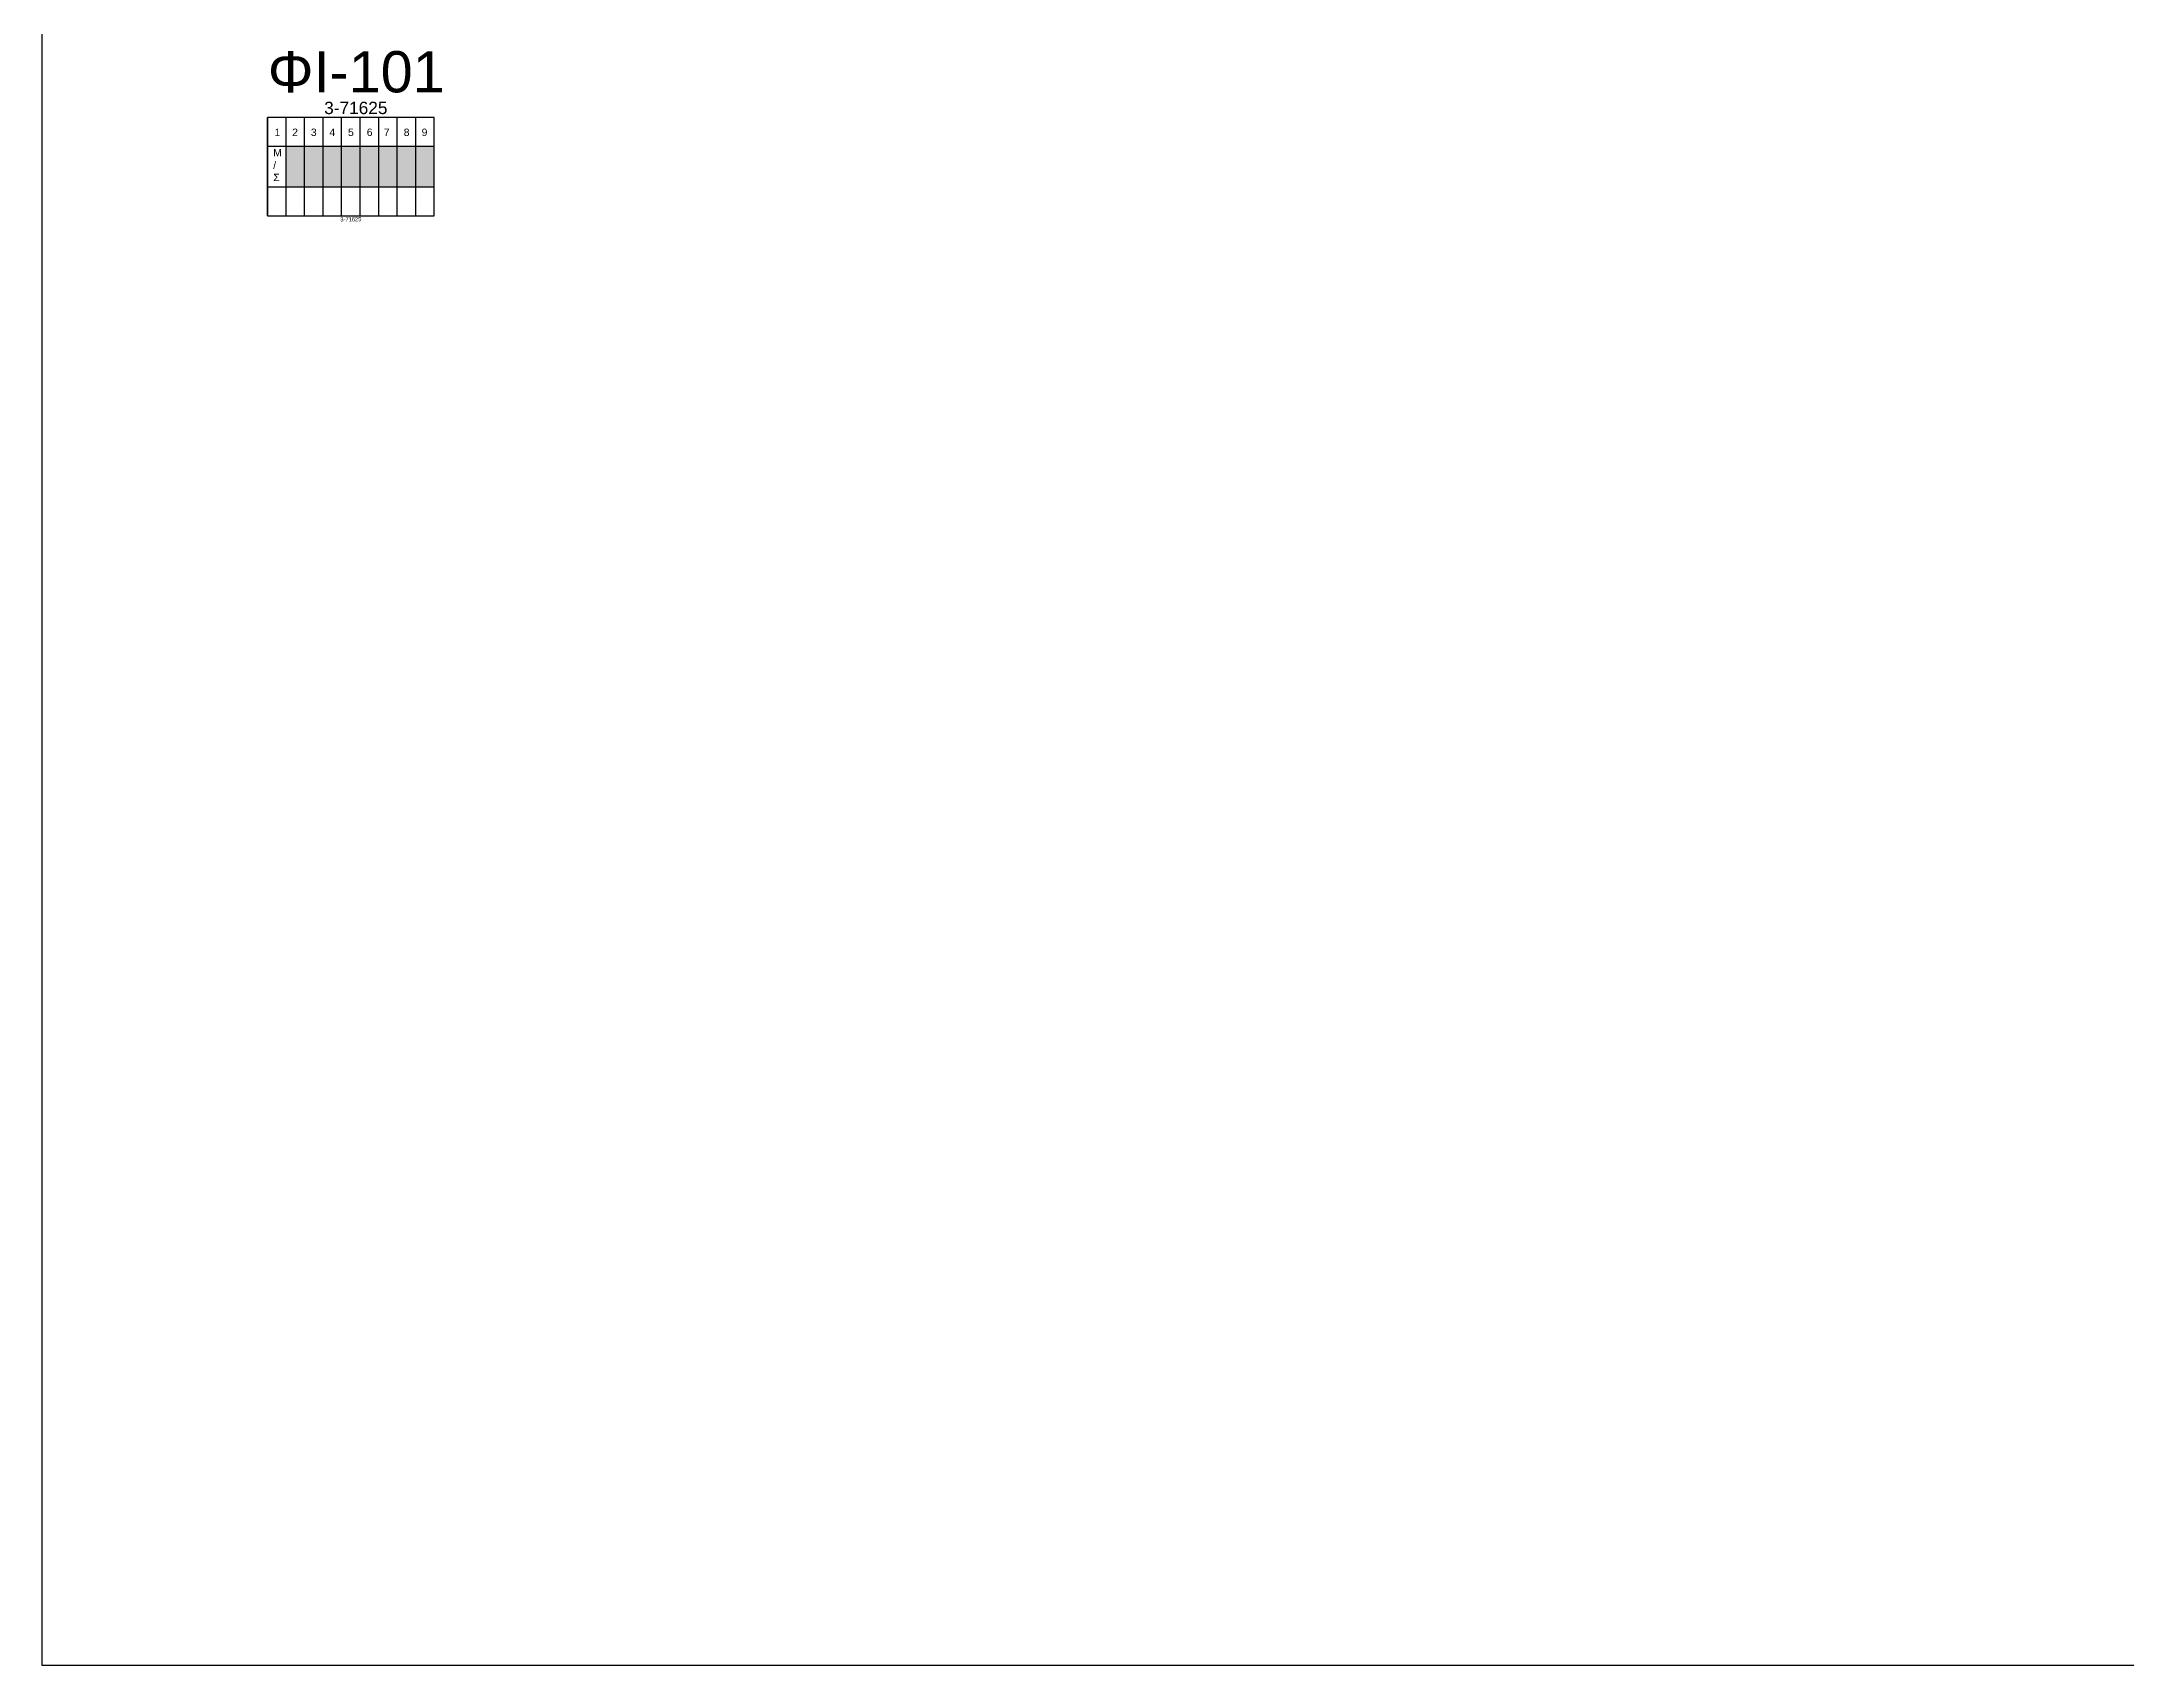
# Model space of a CAD drawing. Header units: millimetres. Extents: x 72 to 3039, y -786 to 786.
# Drawn here: x 112 to 618, y -308 to 86 of the extents above; entities that cross this region are included whole.
import ezdxf
from ezdxf.enums import TextEntityAlignment as Align

# ---------------------------------------------------------------- set-up
doc = ezdxf.new("R2010")
doc.units = ezdxf.units.MM
doc.layers.add('Ασφαλειοκιβώτια Χ.Τ 9 αναχωρήσεων', color=7, linetype='Continuous')
doc.layers.add('Επιγραφές - Σχήματα', color=7, linetype='Continuous')
doc.styles.get("Standard").update_dxf_attribs({"font": 'arial.ttf'})

# ---------------------------------------------------------------- blocks, each defined once
blk = doc.blocks.new('ΑΣΦΑΛΕΙΟΚΙΒΩΤΙΟ ΥΠΟΣΤΑΘΜΟΥ 9A ΑΝΑΧΩΡΗΣΕΩΝ')
at = {"layer": 'Ασφαλειοκιβώτια Χ.Τ 9 αναχωρήσεων', "ltscale": 40}
for p, q in [((0, 0), (0, 23.91)), ((4.5, 0), (4.5, 23.91)), ((9, 0), (9, 23.91)), ((13.5, 0), (13.5, 23.91)), ((18, 0), (18, 23.91)), ((22.5, 0), (22.5, 23.91)), ((27, 0), (27, 23.91)), ((31.5, 0), (31.5, 23.91)), ((36, 0), (36, 23.91)), ((0, 16.87), (40.5, 16.87)), ((0, 7.04), (40.5, 7.04))]:
    blk.add_line(p, q, dxfattribs=at)
at = {"layer": 'Ασφαλειοκιβώτια Χ.Τ 9 αναχωρήσεων'}
blk.add_lwpolyline([(40.5, 0), (40.5, 23.91), (0, 23.91), (0, 0)], close=True, dxfattribs=at)
for s, p in [('1', (1.71, 19.38)), ('2', (5.99, 19.38)), ('3', (10.53, 19.38)), ('4', (15.04, 19.38)), ('5', (19.55, 19.38)), ('6', (24.11, 19.38)), ('7', (28.24, 19.38)), ('8', (33.08, 19.38)), ('9', (37.43, 19.38))]:
    blk.add_text(s, height=1.8, dxfattribs=at).set_placement(p)
at = {"layer": 'Ασφαλειοκιβώτια Χ.Τ 9 αναχωρήσεων', "ltscale": 40}
for tag, height, rotation, p in [('ΟΝΟΜΑ', 2.5, 0.6514, (19.14, 25.35)), ('ΚΕΙΜΕΝΟ 1', 1, 90, (2.42, 3.84)), ('ΚΕΙΜΕΝΟ 2', 1, 90, (6.78, 3.84)), ('ΚΕΙΜΕΝΟ 3', 1, 90, (11.38, 3.84)), ('ΚΕΙΜΕΝΟ 4', 1, 90, (15.86, 3.84)), ('ΚΕΙΜΕΝΟ 5', 1, 90, (20.28, 3.84)), ('ΚΕΙΜΕΝΟ 6', 1, 90, (24.74, 3.84)), ('ΚΕΙΜΕΝΟ 7', 1, 90, (29.28, 3.84)), ('ΚΕΙΜΕΝΟ 8', 1, 90, (33.65, 3.84)), ('ΚΕΙΜΕΝΟ 9', 1, 90, (38.21, 3.84)), ('ΣΧ', 1, 0.6514, (20.24, -0.85))]:
    blk.add_attdef(tag, text='', height=height, rotation=rotation, dxfattribs=at).set_placement(p, align=Align.MIDDLE_CENTER)

msp = doc.modelspace()

# ---------------------------------------------------------------- hatches: boundary and pattern name
at = {"layer": 'Ασφαλειοκιβώτια Χ.Τ 9 αναχωρήσεων'}
for color, points in [(27, [(175.53, 60.66), (171.03, 60.66), (171.03, 50.83), (175.53, 50.83)]), (133, [(180.03, 60.66), (175.53, 60.66), (175.53, 50.83), (180.03, 50.83)]), (30, [(184.53, 60.66), (180.03, 60.66), (180.03, 50.83), (184.53, 50.83)]), (173, [(184.53, 50.83), (189.03, 50.83), (189.03, 60.66), (184.53, 60.66)]), (85, [(193.53, 60.66), (189.03, 60.66), (189.03, 50.83), (193.53, 50.83)]), (62, [(193.53, 50.83), (198.03, 50.83), (198.03, 60.66), (193.53, 60.66)]), (5, [(202.53, 60.66), (198.03, 60.66), (198.03, 50.83), (202.53, 50.83)]), (6, [(207.03, 60.66), (202.53, 60.66), (202.53, 50.83), (207.03, 50.83)])]:
    msp.add_hatch(color=color, dxfattribs=at).paths.add_polyline_path(points)

# ---------------------------------------------------------------- linework, layer by layer
at = {"layer": 'Επιγραφές - Σχήματα'}
msp.add_lwpolyline([(111.68, -308.22), (2083.59, -308.22), (2083.59, 775.16), (111.68, 775.16)], close=True, dxfattribs=at)

# ---------------------------------------------------------------- block references
at = {"layer": 'Ασφαλειοκιβώτια Χ.Τ 9 αναχωρήσεων'}
ref = msp.add_blockref('ΑΣΦΑΛΕΙΟΚΙΒΩΤΙΟ ΥΠΟΣΤΑΘΜΟΥ 9A ΑΝΑΧΩΡΗΣΕΩΝ', (166.53, 43.79), dxfattribs=at)
ref.add_attrib('ΣΧ', '3-71625', dxfattribs={"ltscale": 40, "height": 1, "rotation": 0.6514}).set_placement((186.77, 42.94), align=Align.MIDDLE_CENTER)

# ---------------------------------------------------------------- texts
at = {"layer": 'Ασφαλειοκιβώτια Χ.Τ 9 αναχωρήσεων', "insert": (167.92, 60.01), "char_height": 1.8, "width": 2.0273, "attachment_point": 1}
msp.add_mtext('Μ\\P/\\PΣ', dxfattribs=at)
at = {"layer": 'Επιγραφές - Σχήματα', "attachment_point": 1}
for s, insert, char_height, width in [('ΦΙ-101', (166.57, 83.77), 10, 10.4588), ('3-71625', (180.28, 71.49), 3, 52.6289)]:
    msp.add_mtext(s, dxfattribs=dict(at, insert=insert, char_height=char_height, width=width))

doc.saveas('drawing.dxf')
